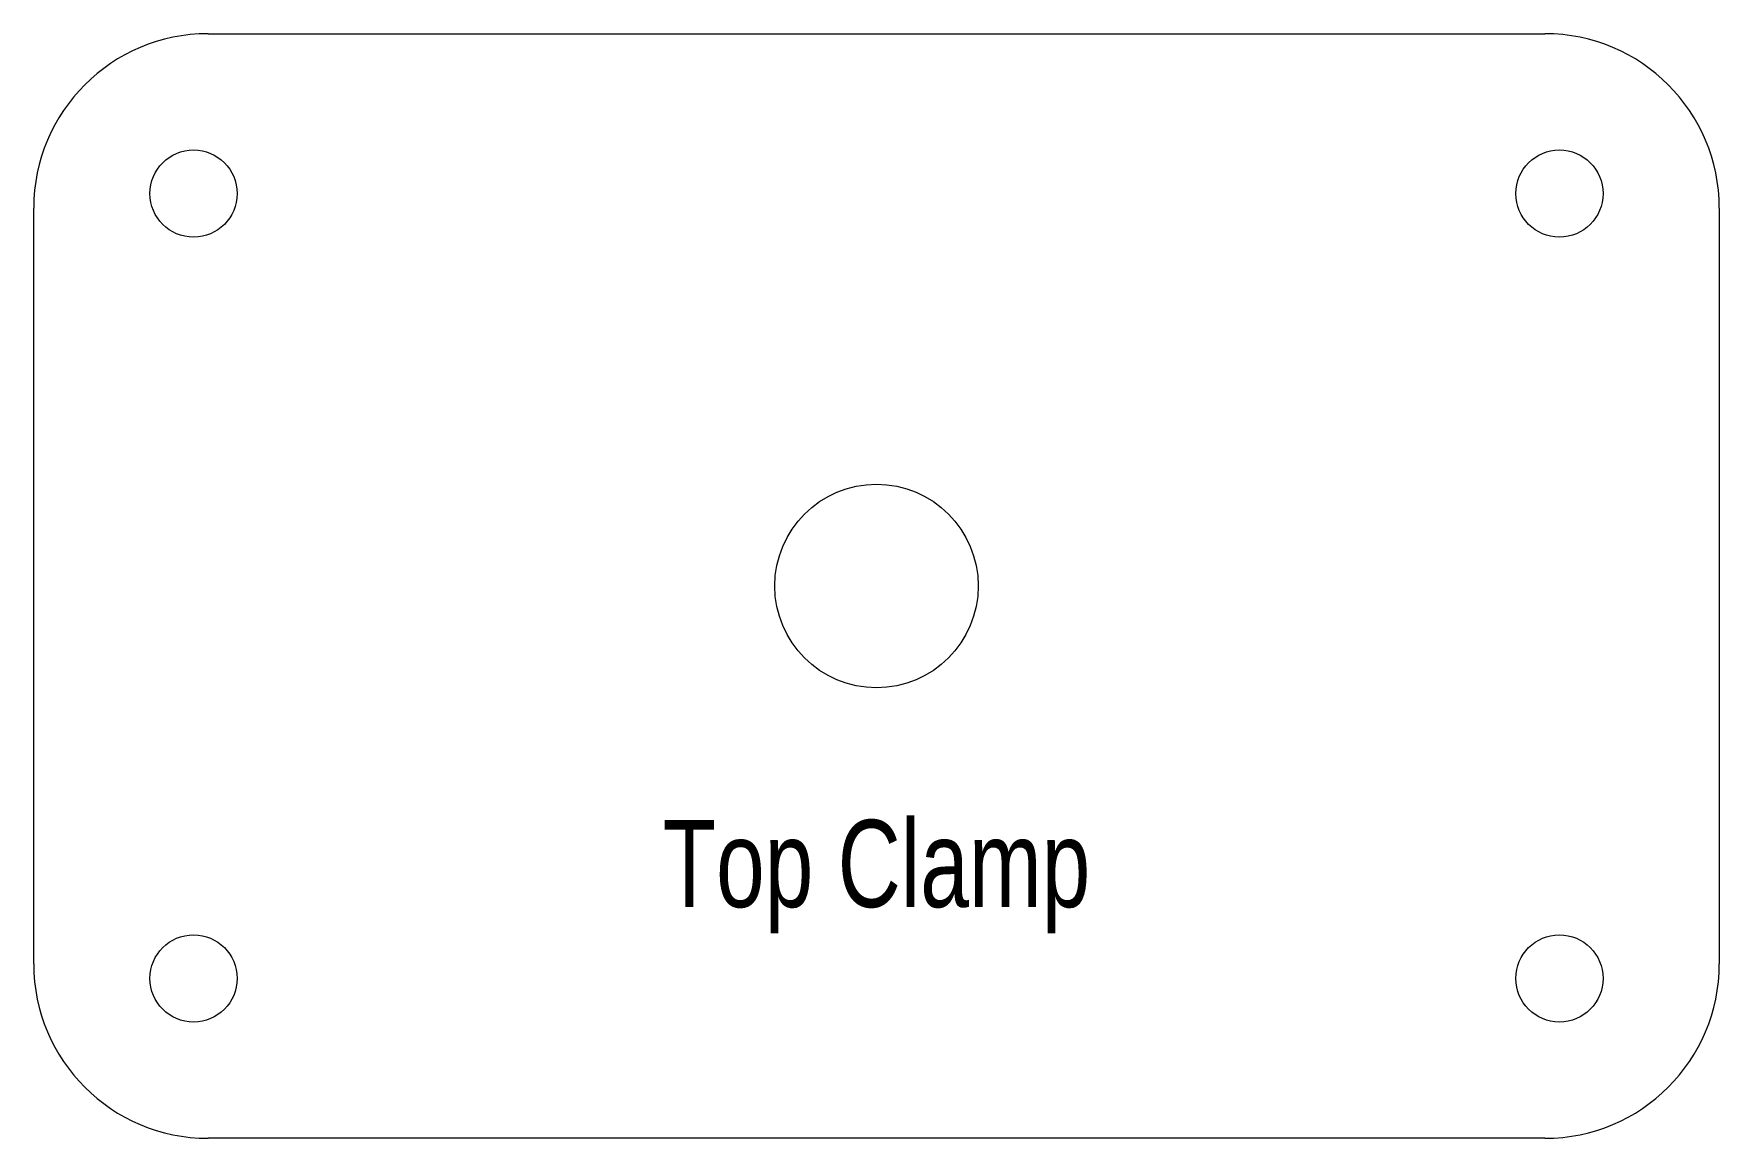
# Model space of a CAD drawing. Header units: millimetres. Extents: x -29 to 29, y -19 to 19.
import ezdxf

# ---------------------------------------------------------------- set-up
doc = ezdxf.new("R2010")
doc.units = ezdxf.units.MM
doc.layers.add('syringe-clamp-top', color=7, linetype='CONTINUOUS', lineweight=0, true_color=0x000000)
doc.layers.add('text', color=1, linetype='CONTINUOUS', lineweight=0, true_color=0xff0000)
doc.styles.get("Standard").update_dxf_attribs({"font": 'txt', "width": 0.75})

msp = doc.modelspace()

# ---------------------------------------------------------------- linework, layer by layer
at = {"layer": 'syringe-clamp-top'}
for p, q in [((-23, 19), (23, 19)), ((-29, -13), (-29, 13)), ((29, 13), (29, -13)), ((23, -19), (-23, -19))]:
    msp.add_line(p, q, dxfattribs=at)
for centre, radius in [((-23.5, 13.5), 1.5), ((23.5, 13.5), 1.5), ((0, 0), 3.5), ((-23.5, -13.5), 1.5), ((23.5, -13.5), 1.5)]:
    msp.add_circle(centre, radius, dxfattribs=at)
for centre, start, end in [((-23, 13), 90, 180), ((23, 13), 0, 90), ((-23, -13), 180, 270), ((23, -13), 270, 0)]:
    msp.add_arc(centre, 6, start, end, dxfattribs=at)

# ---------------------------------------------------------------- texts
at = {"layer": 'text', "insert": (0, -10), "char_height": 3, "width": 100, "attachment_point": 5}
msp.add_mtext('Top\\~Clamp', dxfattribs=at)

doc.saveas('drawing.dxf')
